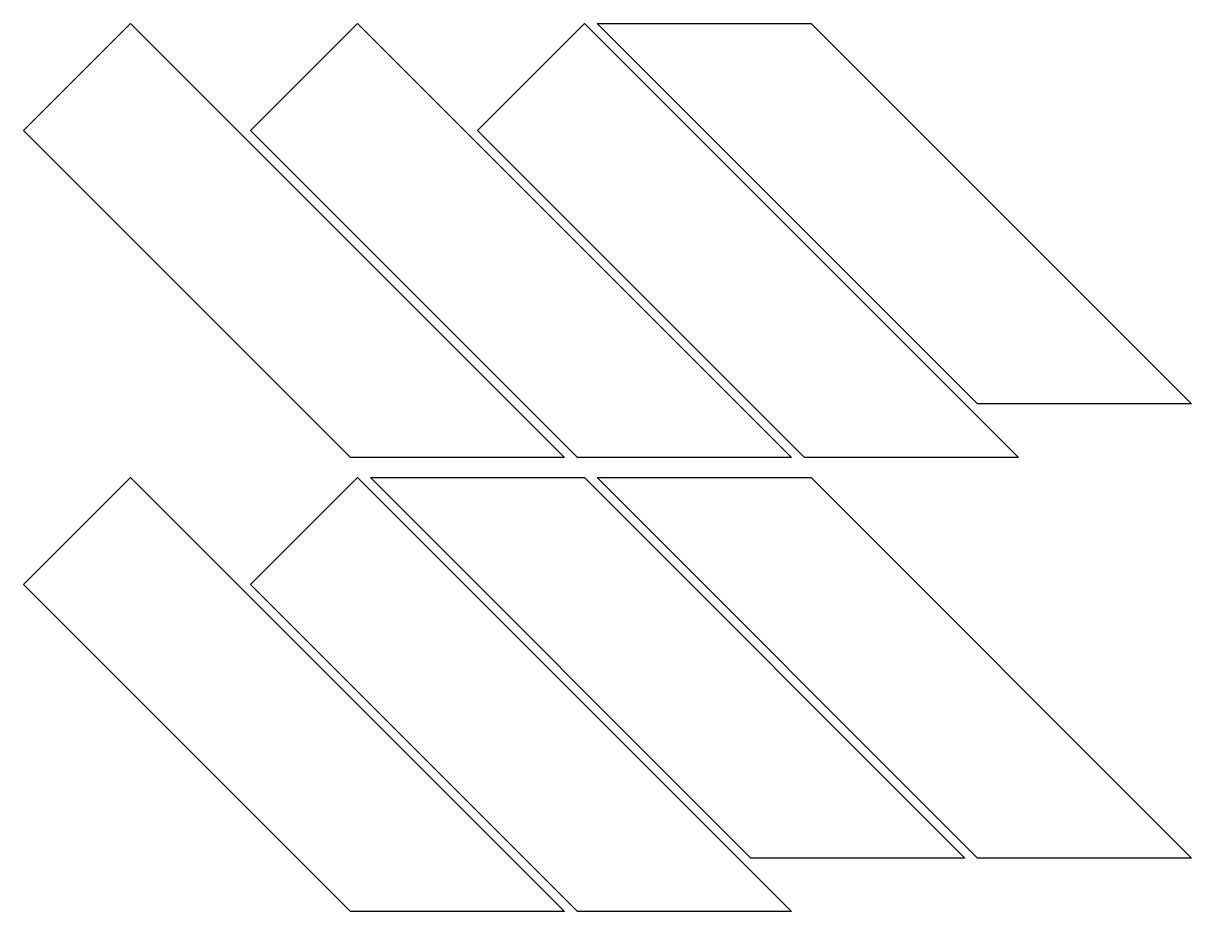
# Model space of a CAD drawing. Extents: x 16 to 604, y 61 to 508.
import ezdxf

# ---------------------------------------------------------------- set-up
doc = ezdxf.new("R2010")
doc.units = 0
doc.header["$MEASUREMENT"] = 0
doc.layers.add('1_PUGGAREE_1', color=5, linetype='Continuous')

msp = doc.modelspace()

# ---------------------------------------------------------------- linework, layer by layer
at = {"layer": '1_PUGGAREE_1', "color": 5, "linetype": 'Continuous', "lineweight": 25}
for p, q in [((15.97, 454.12), (69.85, 508)), ((69.85, 508), (288.37, 289.48)), ((130.27, 454.12), (184.15, 508)), ((184.15, 508), (402.67, 289.48)), ((244.57, 454.12), (298.45, 508)), ((298.45, 508), (516.97, 289.48)), ((304.8, 508), (412.56, 508)), ((496.38, 316.42), (304.8, 508)), ((412.56, 508), (604.14, 316.42)), ((180.61, 289.48), (15.97, 454.12)), ((294.91, 289.48), (130.27, 454.12)), ((409.21, 289.48), (244.57, 454.12)), ((604.14, 316.42), (496.38, 316.42)), ((288.37, 289.48), (180.61, 289.48)), ((402.67, 289.48), (294.91, 289.48)), ((516.97, 289.48), (409.21, 289.48)), ((15.97, 225.52), (69.85, 279.4)), ((69.85, 279.4), (288.37, 60.88)), ((130.27, 225.52), (184.15, 279.4)), ((184.15, 279.4), (402.67, 60.88)), ((190.69, 279.4), (298.45, 279.4)), ((382.27, 87.82), (190.69, 279.4)), ((298.45, 279.4), (490.03, 87.82)), ((304.8, 279.4), (412.56, 279.4)), ((496.38, 87.82), (304.8, 279.4)), ((412.56, 279.4), (604.14, 87.82)), ((180.61, 60.88), (15.97, 225.52)), ((294.91, 60.88), (130.27, 225.52)), ((490.03, 87.82), (382.27, 87.82)), ((604.14, 87.82), (496.38, 87.82)), ((288.37, 60.88), (180.61, 60.88)), ((402.67, 60.88), (294.91, 60.88))]:
    msp.add_line(p, q, dxfattribs=at)

doc.saveas('drawing.dxf')
